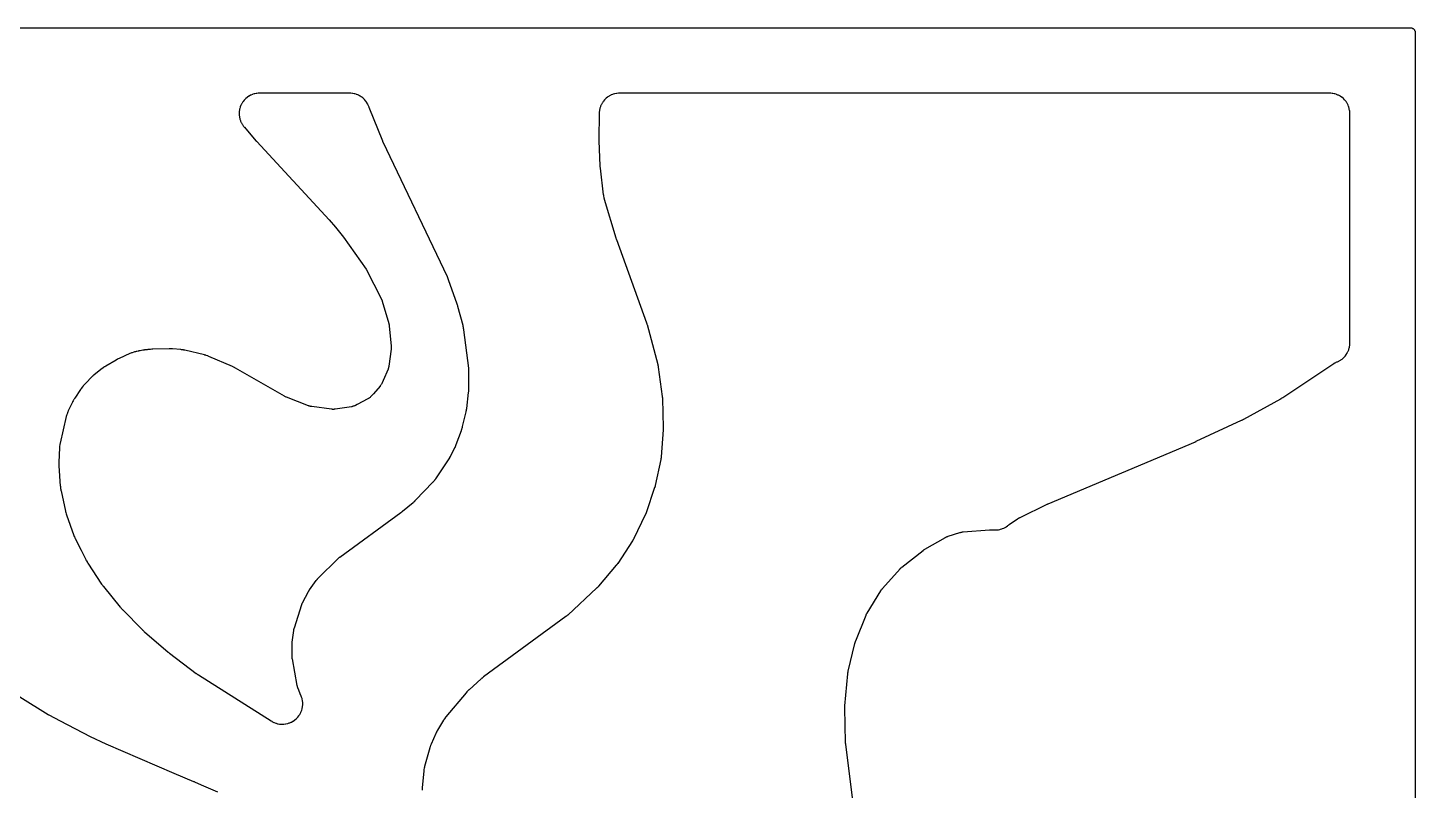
# Model space of a CAD drawing. Header units: millimetres. Extents: x 0 to 300, y 0 to 300.
# Drawn here: x 130.1 to 300, y 206.8 to 300.1 of the extents above; entities that cross this region are included whole.
import ezdxf

# ---------------------------------------------------------------- set-up
doc = ezdxf.new("R2010")
doc.units = ezdxf.units.MM
doc.layers.add('CUT', color=7, linetype='CONTINUOUS')

msp = doc.modelspace()

# ---------------------------------------------------------------- linework, layer by layer
at = {"layer": 'CUT'}
for points in [[(2.5557, 300.0625), (153.037, 300.0625), (167.6076, 300.0625), (298.4995, 300.0625), (298.5289, 300.0625), (299.4142, 300.0625), (299.4877, 300.0589), (299.5458, 300.0503), (299.6029, 300.036), (299.6583, 300.0162), (299.7114, 299.991), (299.7619, 299.9608), (299.8091, 299.9257), (299.8527, 299.8863), (299.8922, 299.8427), (299.9272, 299.7954), (299.9574, 299.745), (299.9826, 299.6918), (300.0024, 299.6365), (300.0167, 299.5794), (300.0253, 299.5212), (300.0289, 299.4478), (300.0289, 298.5625), (300.0289, 1.4375)], [(231.5002, 202.9082), (230.2987, 212.3523), (230.2973, 212.3637), (230.2943, 212.3904), (230.293, 212.4018), (230.2916, 212.4157), (230.2905, 212.4272), (230.2882, 212.4539), (230.2872, 212.4653), (230.2862, 212.4786), (230.2854, 212.49), (230.2837, 212.5168), (230.2831, 212.5283), (230.2824, 212.5423), (230.2819, 212.5538), (230.2809, 212.5806), (230.2805, 212.5921), (230.1774, 216.8231), (230.1771, 216.8362), (230.1768, 216.867), (230.1768, 216.8802), (230.1769, 216.8962), (230.177, 216.9094), (230.1776, 216.9402), (230.178, 216.9533), (230.1785, 216.9685), (230.1791, 216.9816), (230.1806, 217.0123), (230.1813, 217.0255), (230.1823, 217.0416), (230.1832, 217.0547), (230.1856, 217.0854), (230.1868, 217.0985), (230.5501, 221.0043), (230.5518, 221.0204), (230.5559, 221.0578), (230.5578, 221.0739), (230.5604, 221.0934), (230.5626, 221.1094), (230.5681, 221.1467), (230.5706, 221.1627), (230.5736, 221.1809), (230.5764, 221.1968), (230.5833, 221.2339), (230.5863, 221.2498), (230.5903, 221.2691), (230.5936, 221.2849), (230.6018, 221.3217), (230.6054, 221.3374), (231.4223, 224.7284), (231.4262, 224.7444), (231.4359, 224.7814), (231.4402, 224.7972), (231.4455, 224.8165), (231.4501, 224.8323), (231.4611, 224.8689), (231.4659, 224.8846), (231.4717, 224.9025), (231.4768, 224.9181), (231.4891, 224.9543), (231.4945, 224.9698), (231.5013, 224.9886), (231.507, 225.004), (231.5206, 225.0398), (231.5266, 225.055), (232.7777, 228.1674), (232.7812, 228.1761), (232.7868, 228.1896), (232.7964, 228.2118), (232.8096, 228.2414), (232.8217, 228.2674), (232.8316, 228.288), (232.8374, 228.2997), (232.8396, 228.304), (232.8527, 228.3291), (232.8827, 228.3843), (232.9013, 228.417), (232.9079, 228.4279), (232.9128, 228.436), (234.5867, 231.1684), (234.5921, 231.177), (234.6004, 231.1903), (234.6145, 231.212), (234.6338, 231.2408), (234.6514, 231.2662), (234.6657, 231.286), (234.6739, 231.2973), (234.677, 231.3015), (234.6955, 231.3255), (234.7375, 231.3782), (234.7634, 231.4092), (234.7724, 231.4195), (234.7791, 231.427), (236.9503, 233.8569), (236.9569, 233.8642), (236.9672, 233.8755), (236.9844, 233.8938), (237.0079, 233.9181), (237.0291, 233.9394), (237.0462, 233.9559), (237.0561, 233.9653), (237.0598, 233.9688), (237.0816, 233.9886), (237.1308, 234.0319), (237.1609, 234.0573), (237.1713, 234.0656), (237.179, 234.0717), (239.7681, 236.1094), (239.7734, 236.1136), (239.7859, 236.1233), (239.7882, 236.1251), (239.8129, 236.1434), (239.8629, 236.1792), (239.8802, 236.1913), (239.9048, 236.2072), (239.9709, 236.2482), (239.9996, 236.2653), (242.5001, 237.6918), (242.5106, 237.6977), (242.5249, 237.7056), (242.5678, 237.7279), (242.6402, 237.7629), (242.6725, 237.7778), (242.7054, 237.7913), (242.7804, 237.8205), (242.8258, 237.8368), (242.8413, 237.8419), (242.8528, 237.8456), (244.2686, 238.2894), (244.2806, 238.2931), (244.2967, 238.2979), (244.3451, 238.3108), (244.4262, 238.3302), (244.4622, 238.338), (244.4985, 238.3443), (244.581, 238.3569), (244.6307, 238.363), (244.6475, 238.3646), (244.6599, 238.3657), (247.9032, 238.6303), (247.9161, 238.6313), (247.9336, 238.6324), (247.9853, 238.6344), (248.0717, 238.6352), (248.1106, 238.6348), (248.1148, 238.6346), (248.1424, 238.6333), (248.2066, 238.6291), (248.2341, 238.6269), (248.3533, 238.6155), (248.3694, 238.6142), (248.4292, 238.6102), (248.4603, 238.6088), (248.6601, 238.6056), (248.7224, 238.6078), (248.9188, 238.6251), (248.9805, 238.6338), (249.174, 238.6714), (249.2345, 238.6864), (249.423, 238.7439), (249.4816, 238.7651), (249.6632, 238.8418), (249.7193, 238.869), (249.8919, 238.9642), (249.9448, 238.9971), (250.1089, 239.1111), (250.134, 239.1296), (250.1413, 239.1352), (250.1459, 239.1388), (250.1567, 239.1471), (250.1614, 239.1506), (250.2208, 239.1955), (250.2267, 239.1999), (250.2404, 239.2101), (250.2463, 239.2144), (250.2745, 239.235), (250.2855, 239.2429), (250.3115, 239.2613), (250.3227, 239.269), (251.3372, 239.9632), (251.3508, 239.9723), (251.3828, 239.9933), (251.3966, 240.0022), (251.4135, 240.0129), (251.4274, 240.0215), (251.4601, 240.0414), (251.4742, 240.0498), (251.4904, 240.0592), (251.5047, 240.0673), (251.5381, 240.086), (251.5525, 240.0938), (251.5701, 240.1033), (251.5846, 240.1109), (251.6187, 240.1283), (251.6334, 240.1356), (254.9611, 241.7607), (254.9657, 241.7629), (254.9763, 241.7681), (254.9809, 241.7703), (254.9919, 241.7755), (254.9975, 241.7781), (255.0107, 241.7843), (255.0164, 241.7869), (255.0229, 241.7899), (255.0286, 241.7925), (255.0419, 241.7984), (255.0469, 241.8007), (255.0577, 241.8054), (255.0732, 241.812), (255.08, 241.8149), (273.1031, 249.4096), (273.1075, 249.4114), (273.1377, 249.4244), (273.1424, 249.4265), (273.18, 249.4431), (273.1846, 249.4451), (273.2142, 249.4584), (273.219, 249.4606), (278.7717, 252.0231), (278.7812, 252.0275), (278.8468, 252.0592), (278.8569, 252.0642), (278.9379, 252.1052), (278.9477, 252.1102), (279.0111, 252.1438), (279.0214, 252.1494), (283.5601, 254.6673), (283.5706, 254.6733), (283.6386, 254.7128), (283.6489, 254.719), (283.7333, 254.7703), (283.7435, 254.7767), (283.8098, 254.8189), (283.82, 254.8255), (290.0526, 258.9728), (290.0619, 258.9789), (290.0762, 258.9882), (290.1002, 259.0032), (290.1326, 259.0227), (290.1617, 259.0396), (290.166, 259.042), (290.2186, 259.0689), (290.3058, 259.11), (290.3465, 259.128), (290.424, 259.1599), (290.477, 259.1817), (290.5029, 259.1931), (290.665, 259.2688), (290.7148, 259.295), (290.8697, 259.386), (290.9172, 259.417), (291.0625, 259.5219), (291.1068, 259.5572), (291.2416, 259.6755), (291.2824, 259.7148), (291.4054, 259.8452), (291.4423, 259.8882), (291.5524, 260.0297), (291.5851, 260.076), (291.6814, 260.2272), (291.7096, 260.2764), (291.7912, 260.436), (291.8146, 260.4876), (291.8808, 260.6542), (291.8992, 260.7079), (291.9493, 260.88), (291.9626, 260.9351), (291.9963, 261.1111), (292.0043, 261.1673), (292.0215, 261.3482), (292.0235, 261.3765), (292.0261, 261.4318), (292.0266, 261.4459), (292.0288, 261.5381), (292.0289, 261.5522), (292.0289, 289.499), (292.0287, 289.5137), (292.0264, 289.6094), (292.0259, 289.6241), (292.023, 289.6816), (292.0209, 289.7109), (292.0024, 289.8987), (291.9937, 289.957), (291.9574, 290.1396), (291.9431, 290.1967), (291.8891, 290.3748), (291.8692, 290.4303), (291.798, 290.6022), (291.7728, 290.6555), (291.6851, 290.8196), (291.6548, 290.8701), (291.5514, 291.0249), (291.5163, 291.0722), (291.3982, 291.2161), (291.3587, 291.2597), (291.227, 291.3914), (291.1834, 291.4309), (291.0395, 291.549), (290.9922, 291.5841), (290.8374, 291.6875), (290.7869, 291.7178), (290.6228, 291.8055), (290.5695, 291.8307), (290.3976, 291.9019), (290.3421, 291.9217), (290.164, 291.9758), (290.1069, 291.9901), (289.9243, 292.0264), (289.8661, 292.035), (289.6782, 292.0535), (289.6489, 292.0557), (289.5914, 292.0585), (289.5767, 292.0591), (289.4811, 292.0614), (289.4663, 292.0616), (261.9786, 292.0616), (202.6706, 292.0616), (202.6561, 292.0614), (202.5612, 292.0591), (202.5466, 292.0586), (202.4897, 292.0558), (202.4606, 292.0537), (202.2744, 292.0355), (202.2167, 292.027), (202.0357, 291.9913), (201.979, 291.9773), (201.8023, 291.9242), (201.7473, 291.9047), (201.5766, 291.8347), (201.5238, 291.8099), (201.3607, 291.7237), (201.3105, 291.6939), (201.1565, 291.5922), (201.1095, 291.5577), (200.9661, 291.4415), (200.9226, 291.4026), (200.7913, 291.2731), (200.7518, 291.2301), (200.6336, 291.0884), (200.5984, 291.0419), (200.4946, 290.8893), (200.4641, 290.8396), (200.3756, 290.6777), (200.3501, 290.6252), (200.2777, 290.4555), (200.2575, 290.4007), (200.2019, 290.2248), (200.1871, 290.1684), (200.1489, 289.9879), (200.1396, 289.9302), (200.1188, 289.7443), (200.1163, 289.7153), (200.1127, 289.6584), (200.112, 289.6438), (200.1084, 289.549), (200.108, 289.5344), (200.0647, 286.4293), (200.0646, 286.4214), (200.0646, 286.3664), (200.0646, 286.358), (200.0655, 286.2894), (200.0657, 286.2811), (200.0672, 286.227), (200.0675, 286.2181), (200.1959, 283.1624), (200.1965, 283.1514), (200.2012, 283.0744), (200.202, 283.0626), (200.2097, 282.9669), (200.2108, 282.9552), (200.2183, 282.8797), (200.2197, 282.8673), (200.613, 279.6178), (200.6147, 279.6051), (200.6265, 279.5226), (200.6284, 279.5099), (200.6366, 279.4605), (200.6413, 279.4352), (200.6753, 279.2721), (200.6811, 279.2471), (200.6935, 279.1986), (200.6968, 279.1862), (200.719, 279.1058), (200.7226, 279.0935), (202.1424, 274.3615), (202.1447, 274.354), (202.1611, 274.3019), (202.1636, 274.2939), (202.1849, 274.2293), (202.1876, 274.2215), (202.2051, 274.1707), (202.2081, 274.1624), (205.9062, 263.9378), (205.9094, 263.9288), (205.9167, 263.9078), (205.9198, 263.8988), (205.9236, 263.8877), (205.9266, 263.8787), (205.9335, 263.8575), (205.9364, 263.8485), (205.9397, 263.838), (205.9425, 263.8289), (205.9489, 263.8076), (205.9516, 263.7984), (205.9549, 263.7872), (205.9575, 263.7781), (205.9635, 263.7566), (205.966, 263.7474), (207.2849, 258.8353), (207.2885, 258.8212), (207.2968, 258.7883), (207.3002, 258.7742), (207.3043, 258.7569), (207.3075, 258.7427), (207.3147, 258.7096), (207.3177, 258.6953), (207.3209, 258.679), (207.3237, 258.6647), (207.3298, 258.6313), (207.3323, 258.617), (207.3352, 258.5995), (207.3375, 258.5851), (207.3425, 258.5516), (207.3446, 258.5372), (207.8279, 254.925), (207.8294, 254.9134), (207.8326, 254.8863), (207.834, 254.8747), (207.8355, 254.8605), (207.8367, 254.8489), (207.8392, 254.8218), (207.8403, 254.8101), (207.8413, 254.7968), (207.8422, 254.7851), (207.8441, 254.7579), (207.8448, 254.7463), (207.8456, 254.732), (207.8461, 254.7204), (207.8473, 254.6931), (207.8477, 254.6815), (207.952, 251.1087), (207.9522, 251.0969), (207.9527, 251.0694), (207.9528, 251.0576), (207.9528, 251.0432), (207.9528, 251.0314), (207.9525, 251.0039), (207.9523, 250.9921), (207.952, 250.9786), (207.9517, 250.9668), (207.9507, 250.9393), (207.9502, 250.9275), (207.9494, 250.9132), (207.9488, 250.9014), (207.9471, 250.8739), (207.9463, 250.8622), (207.6952, 247.5481), (207.6939, 247.533), (207.6907, 247.4979), (207.6891, 247.4828), (207.6871, 247.4645), (207.6854, 247.4494), (207.6809, 247.4144), (207.6789, 247.3994), (207.6764, 247.3822), (207.6741, 247.3673), (207.6685, 247.3324), (207.666, 247.3175), (207.6627, 247.2993), (207.66, 247.2845), (207.6532, 247.2498), (207.6501, 247.235), (206.9701, 244.0466), (206.9673, 244.0338), (206.9605, 244.0042), (206.9575, 243.9915), (206.9537, 243.9761), (206.9506, 243.9634), (206.9429, 243.934), (206.9396, 243.9214), (206.9356, 243.9069), (206.9321, 243.8944), (206.9236, 243.8652), (206.9199, 243.8527), (206.9152, 243.8375), (206.9113, 243.8251), (206.902, 243.7961), (206.8979, 243.7837), (205.8621, 240.7198), (205.8574, 240.7064), (205.8463, 240.6751), (205.8414, 240.6618), (205.8354, 240.6455), (205.8303, 240.6323), (205.8182, 240.6014), (205.8129, 240.5882), (205.8067, 240.5731), (205.8012, 240.56), (205.7882, 240.5295), (205.7825, 240.5165), (205.7754, 240.5007), (205.7695, 240.4878), (205.7555, 240.4577), (205.7494, 240.4449), (204.3405, 237.5454), (204.334, 237.5324), (204.3187, 237.5022), (204.312, 237.4893), (204.3038, 237.4736), (204.2969, 237.4608), (204.2806, 237.4311), (204.2736, 237.4184), (204.2653, 237.4039), (204.2581, 237.3913), (204.2408, 237.3621), (204.2333, 237.3497), (204.2241, 237.3346), (204.2164, 237.3223), (204.1983, 237.2936), (204.1904, 237.2814), (202.3693, 234.5107), (202.3619, 234.4995), (202.3443, 234.4737), (202.3367, 234.4626), (202.3274, 234.4493), (202.3196, 234.4383), (202.3013, 234.413), (202.2934, 234.4022), (202.2842, 234.3899), (202.2761, 234.3792), (202.257, 234.3545), (202.2488, 234.3439), (202.2386, 234.3311), (202.2302, 234.3207), (202.2104, 234.2965), (202.2019, 234.2862), (200.036, 231.7173), (200.027, 231.7069), (200.0059, 231.6826), (199.9968, 231.6723), (199.9855, 231.6597), (199.9763, 231.6496), (199.9544, 231.6259), (199.945, 231.6159), (199.9341, 231.6044), (199.9245, 231.5945), (199.9019, 231.5716), (199.8922, 231.5618), (199.8802, 231.55), (199.8703, 231.5404), (199.8471, 231.5182), (199.837, 231.5088), (196.2486, 228.1808), (196.2389, 228.172), (196.2163, 228.1516), (196.2066, 228.143), (196.1946, 228.1325), (196.1848, 228.124), (196.1616, 228.1043), (196.1516, 228.096), (196.1401, 228.0864), (196.1299, 228.0782), (196.1062, 228.0592), (196.096, 228.0511), (196.0834, 228.0414), (196.0731, 228.0334), (196.0488, 228.0151), (196.0383, 228.0074), (185.9605, 220.6299), (185.9487, 220.621), (185.8728, 220.5626), (185.8613, 220.5534), (185.7678, 220.4776), (185.7564, 220.4682), (185.6835, 220.4061), (185.6724, 220.3964), (184.1727, 219.0536), (184.157, 219.0391), (184.0567, 218.9427), (184.0416, 218.9275), (183.9202, 218.8022), (183.9056, 218.7866), (183.8125, 218.6832), (183.7984, 218.6671), (181.3486, 215.7458), (181.3415, 215.7372), (181.2928, 215.6769), (181.2856, 215.6678), (181.2544, 215.6277), (181.2398, 215.608), (181.1512, 215.4837), (181.1379, 215.4642), (181.1155, 215.43), (181.1095, 215.4207), (181.0687, 215.3558), (181.0622, 215.3452), (180.3206, 214.1102), (180.3115, 214.0945), (180.2539, 213.9916), (180.2453, 213.9757), (180.1769, 213.8444), (180.1688, 213.8282), (180.1175, 213.7221), (180.1099, 213.7056), (179.5183, 212.3799), (179.5141, 212.3701), (179.4847, 212.301), (179.4804, 212.2907), (179.462, 212.2451), (179.4536, 212.2229), (179.4038, 212.0838), (179.3966, 212.0622), (179.3847, 212.0245), (179.3815, 212.0142), (179.3605, 211.9431), (179.3572, 211.9315), (178.7296, 209.6431), (178.7262, 209.6303), (178.7053, 209.547), (178.7022, 209.5341), (178.6908, 209.4838), (178.6855, 209.4579), (178.6548, 209.289), (178.6507, 209.2629), (178.6437, 209.2117), (178.6421, 209.1986), (178.6324, 209.1132), (178.631, 209.1001), (178.4468, 207.0906), (178.4457, 207.077), (178.4396, 206.9883), (178.4388, 206.9747), (178.4337, 206.8632), (178.4332, 206.8495), (178.4312, 206.7606), (178.431, 206.747)], [(153.4159, 206.4994), (151.4182, 207.36), (150.5915, 207.7431), (150.5867, 207.7453), (150.5533, 207.7605), (150.5481, 207.7628), (150.5062, 207.7813), (150.5011, 207.7835), (150.4679, 207.7978), (150.4624, 207.8001), (148.0815, 208.7973), (139.734, 212.3931), (137.8278, 213.2907), (134.1441, 215.1872), (132.7461, 215.928), (132.7409, 215.9308), (132.7288, 215.9373), (132.7236, 215.9401), (132.7113, 215.9469), (132.705, 215.9503), (132.6902, 215.9586), (132.6858, 215.9611), (132.6772, 215.9661), (132.6709, 215.9697), (132.6677, 215.9716), (132.6604, 215.976), (132.6432, 215.9863), (132.6359, 215.9907), (129.1611, 218.128)]]:
    msp.add_lwpolyline(points, dxfattribs=at)
msp.add_lwpolyline([(134.8928, 240.4397), (134.8936, 240.4375), (135.7877, 237.9385), (135.7882, 237.9372), (135.7947, 237.9199), (135.8385, 237.8084), (135.8455, 237.7913), (135.9047, 237.6531), (135.9096, 237.6422), (135.923, 237.611), (135.9306, 237.5941), (135.9817, 237.4849), (135.9898, 237.4682), (136.6619, 236.1389), (137.2469, 234.9773), (137.255, 234.9618), (137.3092, 234.8615), (137.3178, 234.8462), (137.3322, 234.8213), (137.3393, 234.8086), (137.4106, 234.6859), (137.4196, 234.671), (137.4792, 234.5748), (137.4886, 234.5602), (137.4895, 234.5588), (139.187, 231.9913), (139.1954, 231.9789), (139.2511, 231.899), (139.2599, 231.8868), (139.3324, 231.7882), (139.3414, 231.7763), (139.4011, 231.6992), (139.4104, 231.6875), (141.4711, 229.1607), (141.4798, 229.1502), (141.5375, 229.0827), (141.5465, 229.0724), (141.5674, 229.0491), (141.5689, 229.0474), (141.6091, 229.0025), (141.6209, 228.9893), (141.6213, 228.9888), (141.6432, 228.9643), (141.6525, 228.9542), (141.7132, 228.8894), (141.7226, 228.8796), (144.1833, 226.3704), (144.1924, 226.3613), (144.2522, 226.3029), (144.2615, 226.2941), (144.3381, 226.2223), (144.3476, 226.2137), (144.4099, 226.1579), (144.4195, 226.1494), (147.3163, 223.6625), (147.323, 223.6568), (147.3699, 223.6177), (147.3772, 223.6118), (147.4364, 223.564), (147.4436, 223.5583), (147.4909, 223.5212), (147.4987, 223.5152), (150.7707, 221.0417), (150.7809, 221.0342), (150.8473, 220.9861), (150.8576, 220.9788), (150.9422, 220.9203), (150.9527, 220.9132), (151.021, 220.868), (151.0316, 220.8612), (159.9234, 215.2465), (159.9359, 215.2388), (160.0172, 215.1902), (160.0298, 215.1828), (160.0794, 215.1548), (160.1052, 215.1411), (160.2722, 215.0571), (160.3255, 215.0334), (160.4975, 214.967), (160.5528, 214.9486), (160.7305, 214.8992), (160.7874, 214.8863), (160.969, 214.8543), (161.0268, 214.847), (161.2107, 214.8328), (161.269, 214.8312), (161.4533, 214.8349), (161.5115, 214.8389), (161.6946, 214.8605), (161.7522, 214.8702), (161.9323, 214.9095), (161.9886, 214.9247), (162.1641, 214.9813), (162.2187, 215.0018), (162.3879, 215.0752), (162.4402, 215.101), (162.6014, 215.1904), (162.651, 215.2212), (162.8028, 215.3259), (162.8491, 215.3613), (162.9901, 215.4802), (163.0328, 215.5199), (163.1615, 215.652), (163.2001, 215.6957), (163.3154, 215.8396), (163.3496, 215.8868), (163.4503, 216.0413), (163.4798, 216.0916), (163.5651, 216.2551), (163.5895, 216.308), (163.6585, 216.479), (163.6777, 216.5341), (163.7298, 216.711), (163.7435, 216.7677), (163.7782, 216.9488), (163.7863, 217.0065), (163.8033, 217.1902), (163.8058, 217.2484), (163.8048, 217.4328), (163.8016, 217.4911), (163.7827, 217.6745), (163.774, 217.7321), (163.7374, 217.9129), (163.723, 217.9694), (163.6683, 218.1481), (163.6591, 218.1758), (163.6398, 218.2294), (163.6347, 218.2431), (163.6004, 218.3315), (163.5949, 218.345), (163.2452, 219.1854), (163.2406, 219.1965), (163.2346, 219.2115), (163.218, 219.2565), (163.1923, 219.3322), (163.1815, 219.3659), (163.1722, 219.4), (163.1526, 219.4775), (163.1421, 219.5243), (163.1389, 219.5401), (163.1367, 219.5519), (162.5373, 222.8232), (162.5355, 222.8331), (162.5329, 222.8486), (162.5289, 222.8742), (162.524, 222.9086), (162.5202, 222.9392), (162.5175, 222.9635), (162.5162, 222.9775), (162.5157, 222.9826), (162.5134, 223.0129), (162.5095, 223.0802), (162.5081, 223.1206), (162.5079, 223.1342), (162.5079, 223.1443), (162.5057, 224.5821), (162.5058, 224.5969), (162.5063, 224.6315), (162.5066, 224.6464), (162.5072, 224.6644), (162.5078, 224.6793), (162.5094, 224.7138), (162.5103, 224.7286), (162.5114, 224.7456), (162.5124, 224.7604), (162.5152, 224.7949), (162.5166, 224.8096), (162.5183, 224.8276), (162.5199, 224.8424), (162.5238, 224.8768), (162.5256, 224.8915), (162.7096, 226.2956), (162.711, 226.3057), (162.7132, 226.3214), (162.7173, 226.3472), (162.7232, 226.3818), (162.729, 226.4123), (162.7341, 226.4365), (162.7371, 226.4503), (162.7382, 226.4554), (162.7454, 226.4851), (162.7626, 226.551), (162.7737, 226.5902), (162.7778, 226.6033), (162.7809, 226.6131), (163.7104, 229.4993), (163.7135, 229.5086), (163.7183, 229.5231), (163.7266, 229.5469), (163.7382, 229.5786), (163.749, 229.6066), (163.7579, 229.6287), (163.7631, 229.6413), (163.7651, 229.6459), (163.777, 229.6729), (163.8044, 229.7325), (163.8216, 229.7678), (163.8277, 229.7796), (163.8323, 229.7883), (164.4769, 231.0076), (164.4838, 231.0205), (164.5003, 231.0504), (164.5074, 231.0632), (164.5163, 231.0787), (164.5236, 231.0914), (164.541, 231.1207), (164.5486, 231.1333), (164.5574, 231.1476), (164.5652, 231.16), (164.5835, 231.1888), (164.5915, 231.2011), (164.6014, 231.216), (164.6095, 231.2281), (164.6288, 231.2563), (164.6372, 231.2683), (165.4477, 232.4122), (165.4534, 232.4202), (165.4624, 232.4325), (165.4774, 232.4527), (165.4979, 232.4794), (165.5165, 232.5028), (165.5316, 232.5211), (165.5403, 232.5315), (165.5436, 232.5354), (165.563, 232.5575), (165.6069, 232.606), (165.6339, 232.6344), (165.6432, 232.6439), (165.6501, 232.6508), (168.1323, 235.1067), (168.1372, 235.1116), (168.1488, 235.1229), (168.1509, 235.1249), (168.1738, 235.1463), (168.2204, 235.1884), (168.2366, 235.2026), (168.2598, 235.2216), (168.3223, 235.2707), (168.3494, 235.2912), (175.8383, 240.7353), (175.846, 240.741), (175.8995, 240.7812), (175.9077, 240.7875), (175.9736, 240.8389), (175.9816, 240.8452), (176.033, 240.8866), (176.0413, 240.8935), (177.3279, 241.9699), (177.3398, 241.9802), (177.4167, 242.048), (177.4284, 242.0586), (177.5226, 242.1463), (177.534, 242.1572), (177.6071, 242.2289), (177.6183, 242.2401), (179.7465, 244.44), (179.7555, 244.4495), (179.8135, 244.5121), (179.8223, 244.5218), (179.8563, 244.5602), (179.8733, 244.5802), (179.9807, 244.7127), (179.9968, 244.7334), (180.0273, 244.7746), (180.035, 244.7853), (180.0843, 244.8549), (180.0917, 244.8657), (181.6485, 247.1715), (181.6591, 247.1878), (181.7261, 247.2944), (181.7362, 247.311), (181.816, 247.4474), (181.8255, 247.4643), (181.8856, 247.5751), (181.8945, 247.5923), (182.4476, 248.6959), (182.4547, 248.7104), (182.4992, 248.8055), (182.5058, 248.8202), (182.5584, 248.941), (182.5647, 248.9559), (182.604, 249.0532), (182.6098, 249.0683), (183.2505, 250.7864), (183.2569, 250.8044), (183.2966, 250.9222), (183.3024, 250.9405), (183.3475, 251.0898), (183.3527, 251.1082), (183.3848, 251.2283), (183.3895, 251.2469), (183.8132, 253.0619), (183.8168, 253.0784), (183.8388, 253.1865), (183.842, 253.2032), (183.8658, 253.3395), (183.8685, 253.3563), (183.8843, 253.4654), (183.8865, 253.4823), (184.1151, 255.4398), (184.1167, 255.4556), (184.1259, 255.5583), (184.1272, 255.5742), (184.1353, 255.7034), (184.1361, 255.7192), (184.1399, 255.8223), (184.1403, 255.8382), (184.1616, 257.8841), (184.1614, 257.9046), (184.1583, 258.0378), (184.1574, 258.0583), (184.1478, 258.2251), (184.1462, 258.2456), (184.134, 258.3782), (184.1317, 258.3986), (183.533, 263.1138), (183.5301, 263.1339), (183.5091, 263.264), (183.5055, 263.284), (183.4736, 263.4463), (183.4694, 263.4661), (183.4396, 263.5946), (183.4347, 263.6142), (182.8115, 265.9421), (182.8086, 265.9527), (182.7874, 266.0263), (182.784, 266.0376), (182.7558, 266.1289), (182.7523, 266.1399), (182.7286, 266.2116), (182.7246, 266.2233), (181.6677, 269.2156), (181.6622, 269.2305), (181.6255, 269.3264), (181.6196, 269.341), (181.5704, 269.4602), (181.5641, 269.4747), (181.5224, 269.5685), (181.5158, 269.5829), (173.6646, 286.0483), (173.6621, 286.0535), (173.6565, 286.0655), (173.6541, 286.0706), (173.6484, 286.083), (173.6455, 286.0893), (173.6388, 286.1042), (173.636, 286.1105), (173.6327, 286.1179), (173.6299, 286.1243), (173.6234, 286.1393), (173.6206, 286.1458), (173.6192, 286.149), (173.616, 286.1567), (173.6087, 286.1745), (173.6055, 286.1822), (171.9455, 290.3046), (171.9414, 290.3148), (171.9321, 290.3388), (171.9282, 290.3491), (171.9247, 290.3585), (171.9221, 290.3652), (171.9041, 290.4115), (171.9013, 290.4187), (171.8713, 290.493), (171.8602, 290.5189), (171.7855, 290.6817), (171.7596, 290.7318), (171.669, 290.8885), (171.6381, 290.9365), (171.5333, 291.0834), (171.498, 291.1283), (171.3798, 291.2645), (171.3404, 291.3058), (171.2098, 291.4303), (171.1666, 291.4676), (171.0248, 291.5791), (170.9783, 291.6122), (170.8265, 291.7097), (170.777, 291.7382), (170.6166, 291.8208), (170.5647, 291.8445), (170.3972, 291.9115), (170.3433, 291.9302), (170.1702, 291.981), (170.1147, 291.9944), (169.9375, 292.0285), (169.8811, 292.0367), (169.699, 292.054), (169.6705, 292.0561), (169.6148, 292.0587), (169.6006, 292.0592), (169.5079, 292.0614), (169.4936, 292.0616), (169.4935, 292.0616), (169.489, 292.0616), (169.4861, 292.0616), (169.4796, 292.0616), (158.6355, 292.0616), (158.6207, 292.0616), (158.5788, 292.0616), (158.5784, 292.0616), (158.5636, 292.0614), (158.4668, 292.059), (158.452, 292.0585), (158.3939, 292.0556), (158.3642, 292.0534), (158.1744, 292.0345), (158.1156, 292.0256), (157.9311, 291.9885), (157.8734, 291.9739), (157.6935, 291.9187), (157.6376, 291.8985), (157.464, 291.8257), (157.4103, 291.8), (157.2449, 291.7105), (157.194, 291.6796), (157.0382, 291.574), (156.9907, 291.5382), (156.8461, 291.4178), (156.8023, 291.3775), (156.6704, 291.2433), (156.6309, 291.1989), (156.5129, 291.0523), (156.4779, 291.0041), (156.3751, 290.8466), (156.345, 290.7952), (156.2583, 290.6282), (156.2335, 290.5741), (156.1637, 290.3994), (156.1444, 290.3431), (156.0923, 290.1623), (156.0786, 290.1043), (156.0447, 289.9193), (156.0369, 289.8603), (156.0214, 289.6728), (156.0195, 289.6133), (156.0227, 289.4251), (156.0266, 289.3658), (156.0484, 289.1789), (156.0583, 289.1202), (156.0985, 288.9364), (156.1141, 288.8789), (156.1723, 288.7), (156.1935, 288.6444), (156.2692, 288.4721), (156.2958, 288.4189), (156.3882, 288.255), (156.42, 288.2046), (156.5296, 288.0485), (156.5473, 288.0246), (156.5831, 287.9788), (156.5924, 287.9672), (156.6537, 287.8924), (156.6633, 287.881), (158.0818, 286.2362), (158.0851, 286.2323), (158.1086, 286.2055), (158.1123, 286.2014), (158.1419, 286.1683), (158.1455, 286.1643), (158.1691, 286.1383), (158.173, 286.1341), (167.055, 276.5602), (167.8261, 275.6634), (168.8148, 274.4519), (171.569, 270.5211), (173.442, 266.8677), (173.4468, 266.8582), (173.4542, 266.8434), (173.466, 266.8188), (173.4813, 266.7855), (173.4944, 266.7557), (173.5043, 266.7319), (173.5099, 266.7183), (173.5119, 266.7132), (173.5223, 266.6856), (173.5417, 266.6279), (173.5523, 266.5939), (174.346, 263.8752), (174.349, 263.8647), (174.3536, 263.8482), (174.3607, 263.8211), (174.3696, 263.785), (174.3769, 263.7526), (174.3822, 263.7266), (174.3852, 263.7118), (174.3862, 263.7063), (174.3917, 263.6741), (174.4008, 263.6143), (174.4043, 263.5869), (174.4058, 263.5722), (174.4068, 263.5614), (174.6269, 261.1377), (174.6279, 261.1254), (174.6292, 261.1088), (174.6316, 261.0595), (174.6334, 260.9771), (174.6335, 260.9407), (174.632, 260.9044), (174.6271, 260.8222), (174.6227, 260.773), (174.6208, 260.7564), (174.6193, 260.7442), (174.3482, 258.654), (174.3468, 258.6439), (174.3446, 258.6281), (174.3405, 258.6022), (174.3346, 258.5674), (174.3287, 258.5367), (174.3279, 258.5324), (174.315, 258.4789), (174.313, 258.4713), (174.2934, 258.408), (174.2767, 258.3608), (174.262, 258.322), (174.2569, 258.3095), (174.253, 258.3), (173.6605, 256.8877), (173.5505, 256.6281), (173.5457, 256.6169), (173.5435, 256.6118), (173.5319, 256.5872), (173.5061, 256.5357), (173.4644, 256.4616), (173.4207, 256.392), (173.3717, 256.3215), (173.3355, 256.2744), (173.3041, 256.2358), (173.2935, 256.2234), (173.2855, 256.2142), (172.4554, 255.2757), (172.1772, 254.9647), (172.1499, 254.9355), (172.0985, 254.883), (172.0469, 254.8347), (172.0452, 254.8332), (171.9832, 254.7842), (171.9405, 254.7534), (171.8744, 254.7101), (171.8121, 254.673), (171.7777, 254.6535), (170.4601, 253.9458), (170.2661, 253.8436), (170.255, 253.8378), (170.2399, 253.8302), (170.1945, 253.8086), (170.1516, 253.7897), (170.0812, 253.7622), (169.9995, 253.7349), (169.9129, 253.7107), (169.8523, 253.697), (169.8011, 253.687), (169.7843, 253.6842), (169.7716, 253.6822), (167.7853, 253.3812), (167.7748, 253.3797), (167.7586, 253.3774), (167.7318, 253.3741), (167.6957, 253.3702), (167.6636, 253.3673), (167.6591, 253.3669), (167.6025, 253.3646), (167.5253, 253.3638), (167.4521, 253.3661), (167.4005, 253.3698), (167.3578, 253.3739), (167.3439, 253.3755), (167.3334, 253.3769), (164.9333, 253.6932), (164.9199, 253.6951), (164.9018, 253.6977), (164.8485, 253.7072), (164.7602, 253.7257), (164.7213, 253.7347), (164.683, 253.7455), (164.5966, 253.7719), (164.5454, 253.7893), (164.5283, 253.7956), (164.5156, 253.8004), (161.8196, 254.8514), (161.8132, 254.8539), (161.7984, 254.8598), (161.7956, 254.8609), (161.7671, 254.873), (161.7103, 254.8981), (161.6977, 254.9039), (161.6896, 254.908), (161.6198, 254.9446), (161.5902, 254.9609), (155.5784, 258.4133), (155.5633, 258.4217), (155.4969, 258.4573), (155.4638, 258.4751), (155.4484, 258.483), (155.3224, 258.5461), (155.3069, 258.5536), (155.2051, 258.6009), (155.1893, 258.608), (152.3291, 259.8389), (152.3171, 259.8439), (152.2392, 259.8754), (152.2272, 259.8802), (152.18, 259.8981), (152.1556, 259.9068), (152.1396, 259.9121), (152.1273, 259.9165), (151.9689, 259.969), (151.9444, 259.9765), (151.8961, 259.9903), (151.8837, 259.9936), (151.803, 260.0148), (151.7905, 260.0179), (149.362, 260.5981), (149.3511, 260.6006), (149.2746, 260.6173), (149.2632, 260.6197), (149.2128, 260.6297), (149.1884, 260.6341), (149.0361, 260.6579), (149.0125, 260.6611), (148.9715, 260.6659), (148.9603, 260.667), (148.8832, 260.6745), (148.8707, 260.6756), (147.8443, 260.7536), (147.8439, 260.7536), (147.8201, 260.7555), (147.8053, 260.7564), (147.7098, 260.7613), (147.6951, 260.7619), (147.5751, 260.7651), (147.5604, 260.7653), (147.4647, 260.7655), (147.45, 260.7653), (145.4604, 260.7208), (145.4431, 260.7202), (145.3306, 260.7144), (145.3134, 260.7133), (145.1725, 260.702), (145.1553, 260.7003), (145.0434, 260.6881), (145.0262, 260.6859), (144.9499, 260.6753), (144.8344, 260.6713), (144.8219, 260.6707), (144.7405, 260.6662), (144.728, 260.6653), (144.6791, 260.6616), (144.6541, 260.6591), (144.4922, 260.6398), (144.4674, 260.6363), (144.419, 260.6285), (144.4066, 260.6264), (144.3888, 260.6231), (144.3627, 260.6191), (144.3479, 260.6167), (144.2524, 260.5998), (144.2377, 260.597), (143.9164, 260.532), (143.8371, 260.521), (143.8248, 260.5191), (143.7449, 260.5063), (143.7326, 260.5042), (143.6847, 260.4955), (143.6602, 260.4906), (143.5044, 260.4556), (143.4563, 260.4427), (143.421, 260.4316), (143.3411, 260.4154), (143.325, 260.4119), (143.2204, 260.3877), (143.2044, 260.3838), (143.142, 260.3675), (143.1103, 260.3583), (142.9059, 260.2928), (142.8748, 260.2819), (142.8711, 260.2805), (142.8572, 260.276), (142.826, 260.265), (142.7659, 260.2418), (142.7506, 260.2357), (142.6515, 260.1944), (142.6363, 260.1878), (141.3404, 259.6052), (141.3247, 259.5978), (141.2234, 259.5487), (141.208, 259.5409), (141.0826, 259.4756), (141.0674, 259.4674), (140.9691, 259.4125), (140.9541, 259.4039), (140.9501, 259.4015), (139.6831, 258.6454), (139.683, 258.6453), (139.6675, 258.6358), (139.5677, 258.572), (139.5525, 258.562), (139.4297, 258.4782), (139.4148, 258.4677), (139.3191, 258.398), (139.3045, 258.3871), (138.2318, 257.5553), (138.231, 257.5547), (138.2213, 257.547), (138.159, 257.4966), (138.1495, 257.4887), (138.1126, 257.4576), (138.1039, 257.45), (138.0913, 257.4394), (138.0724, 257.4227), (137.952, 257.3117), (137.9338, 257.2943), (137.899, 257.2594), (137.8902, 257.2504), (137.8335, 257.1912), (137.8249, 257.182), (137.4257, 256.7469), (136.9426, 256.225), (136.9353, 256.217), (136.8847, 256.1603), (136.8772, 256.1518), (136.8448, 256.114), (136.8413, 256.1098), (136.8272, 256.0933), (136.8118, 256.0746), (136.7184, 255.9564), (136.7043, 255.9378), (136.6954, 255.9256), (136.6889, 255.917), (136.6657, 255.885), (136.6594, 255.8763), (136.6169, 255.8155), (136.6101, 255.8056), (135.8888, 254.7293), (135.8771, 254.7113), (135.804, 254.5933), (135.7931, 254.5749), (135.739, 254.4804), (135.7064, 254.4235), (135.696, 254.4047), (135.6311, 254.2817), (135.6214, 254.2625), (135.0919, 253.1663), (135.0848, 253.1511), (135.0401, 253.0514), (135.0334, 253.036), (135.0083, 252.9754), (134.9962, 252.9441), (134.9858, 252.9143), (134.9855, 252.9136), (134.9239, 252.7381), (134.9208, 252.7286), (134.9141, 252.7094), (134.904, 252.6775), (134.8859, 252.6149), (134.8815, 252.5988), (134.8543, 252.4936), (134.8504, 252.4774), (134.1039, 249.2169), (134.1011, 249.204), (134.0838, 249.12), (134.0813, 249.107), (134.072, 249.0563), (134.0678, 249.0302), (134.0444, 248.8603), (134.0414, 248.834), (134.0366, 248.7827), (134.0355, 248.7695), (134.0294, 248.6839), (134.0286, 248.6708), (133.9414, 246.8932), (133.9413, 246.8908), (133.9407, 246.8725), (133.9384, 246.754), (133.9384, 246.7357), (133.9401, 246.587), (133.9406, 246.5687), (133.9456, 246.4503), (133.9467, 246.4321), (134.1258, 243.9684), (134.1278, 243.9469), (134.143, 243.8075), (134.1457, 243.7861), (134.1524, 243.7399), (134.1532, 243.7337), (134.1655, 243.65), (134.171, 243.6121), (134.1715, 243.6093), (134.1788, 243.5597), (134.1823, 243.5384), (134.2076, 243.4005), (134.2119, 243.3794), (134.7609, 240.8976), (134.7612, 240.896), (134.7656, 240.8776), (134.7959, 240.7587), (134.8008, 240.7404), (134.8435, 240.5925), (134.849, 240.5744), (134.8867, 240.4576)], close=True, dxfattribs=at)

doc.saveas('drawing.dxf')
